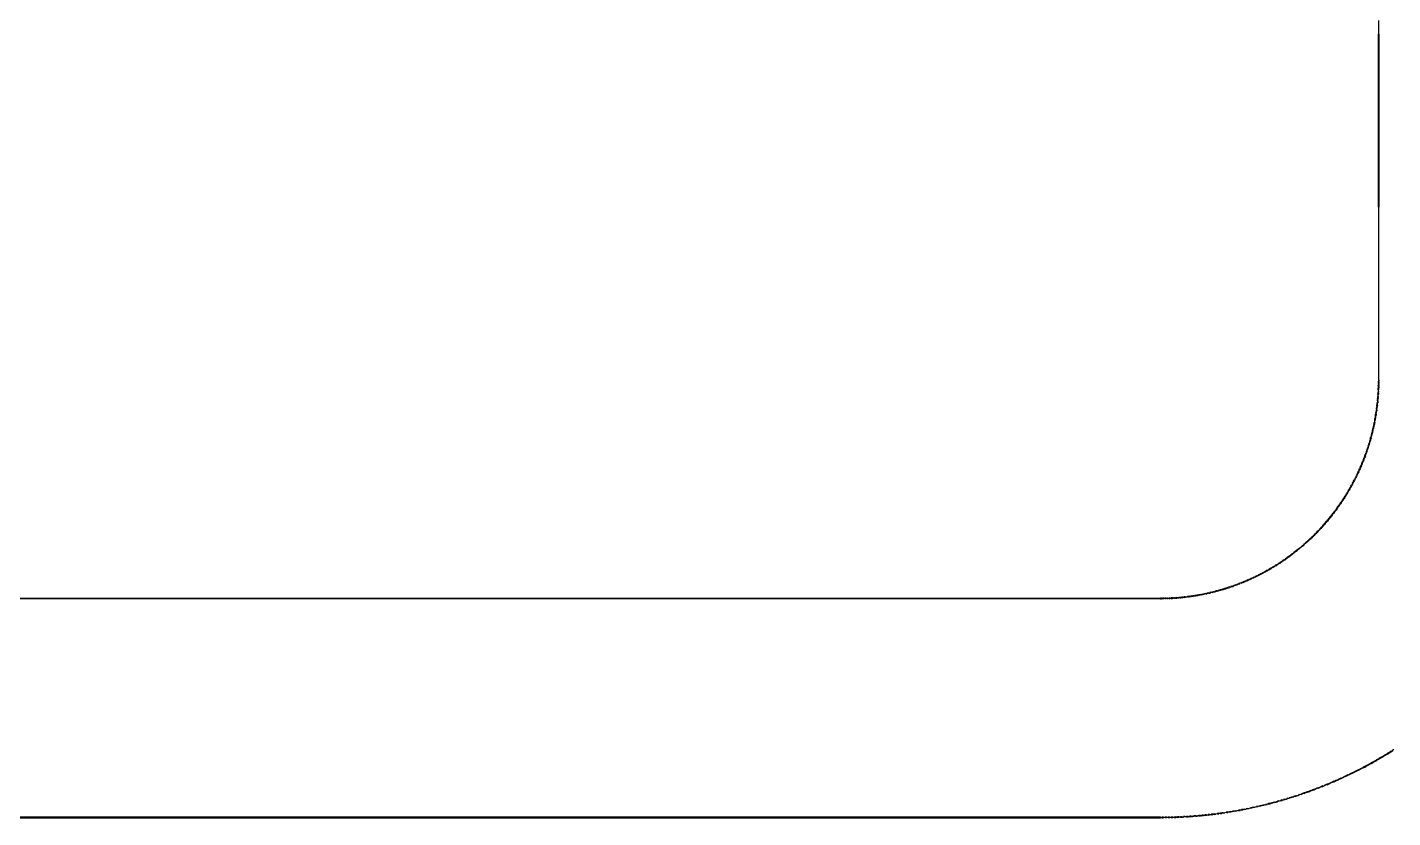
# Model space of a CAD drawing. Header units: metres. Extents: x 2 to 41.4, y 0.9 to 39.
# Drawn here: x 36.956 to 39.457, y 24.853 to 26.299 of the extents above; entities that cross this region are included whole.
import ezdxf

# ---------------------------------------------------------------- set-up
doc = ezdxf.new("R2010")
doc.units = ezdxf.units.M
doc.layers.add('BSA_MATERIAL_SECTION', color=7, linetype='Continuous')

msp = doc.modelspace()

# ---------------------------------------------------------------- linework, layer by layer
at = {"layer": 'BSA_MATERIAL_SECTION'}
for p, q in [((39.4308, 26.3115), (39.4308, 26.2865)), ((39.4316, 26.2865), (39.4316, 26.3115)), ((39.4312, 26.2865), (39.4308, 26.2865)), ((39.4308, 25.9699), (39.4308, 26.2865)), ((39.4308, 26.2865), (39.4312, 26.2865)), ((39.4312, 26.2865), (39.4316, 26.2865)), ((39.4316, 26.2865), (39.4312, 26.2865)), ((39.4316, 26.2865), (39.4316, 25.9699)), ((39.4308, 25.9699), (39.4308, 25.6533)), ((39.4316, 25.6533), (39.4316, 25.9699)), ((39.4303, 25.6335), (39.4302, 25.6315)), ((39.4304, 25.6355), (39.4303, 25.6335)), ((39.4304, 25.6355), (39.4305, 25.6374)), ((39.4305, 25.6374), (39.4306, 25.6394)), ((39.4307, 25.6414), (39.4306, 25.6394)), ((39.4307, 25.6434), (39.4308, 25.6454)), ((39.4307, 25.6434), (39.4307, 25.6414)), ((39.4308, 25.6533), (39.4308, 25.6513)), ((39.4312, 25.6533), (39.4308, 25.6533)), ((39.4312, 25.6533), (39.4308, 25.6533)), ((39.4308, 25.6493), (39.4308, 25.6513)), ((39.4308, 25.6474), (39.4308, 25.6493)), ((39.4308, 25.6474), (39.4308, 25.6454)), ((39.4311, 25.6334), (39.431, 25.6314)), ((39.4311, 25.6334), (39.4312, 25.6354)), ((39.4312, 25.6533), (39.4316, 25.6533)), ((39.4312, 25.6533), (39.4316, 25.6533)), ((39.4313, 25.6374), (39.4312, 25.6354)), ((39.4313, 25.6374), (39.4314, 25.6394)), ((39.4315, 25.6414), (39.4314, 25.6394)), ((39.4316, 25.6454), (39.4315, 25.6434)), ((39.4315, 25.6414), (39.4315, 25.6434)), ((39.4316, 25.6533), (39.4316, 25.6513)), ((39.4316, 25.6493), (39.4316, 25.6513)), ((39.4316, 25.6493), (39.4316, 25.6473)), ((39.4316, 25.6454), (39.4316, 25.6473)), ((39.4284, 25.6097), (39.4282, 25.6078)), ((39.4284, 25.6097), (39.4287, 25.6117)), ((39.4289, 25.6137), (39.4287, 25.6117)), ((39.429, 25.6157), (39.4289, 25.6137)), ((39.429, 25.6157), (39.4292, 25.6176)), ((39.429, 25.6077), (39.4292, 25.6096)), ((39.4294, 25.6196), (39.4292, 25.6176)), ((39.4292, 25.6096), (39.4295, 25.6116)), ((39.4294, 25.6196), (39.4296, 25.6216)), ((39.4297, 25.6136), (39.4295, 25.6116)), ((39.4296, 25.6216), (39.4297, 25.6236)), ((39.4299, 25.6255), (39.4297, 25.6236)), ((39.4298, 25.6156), (39.4297, 25.6136)), ((39.4298, 25.6156), (39.43, 25.6176)), ((39.43, 25.6275), (39.4299, 25.6255)), ((39.43, 25.6275), (39.4301, 25.6295)), ((39.4302, 25.6195), (39.43, 25.6176)), ((39.4301, 25.6295), (39.4302, 25.6315)), ((39.4302, 25.6195), (39.4304, 25.6215)), ((39.4305, 25.6235), (39.4304, 25.6215)), ((39.4305, 25.6235), (39.4307, 25.6255)), ((39.4307, 25.6255), (39.4308, 25.6275)), ((39.4309, 25.6295), (39.4308, 25.6275)), ((39.4309, 25.6295), (39.431, 25.6314)), ((39.4245, 25.5822), (39.4248, 25.5842)), ((39.4251, 25.5862), (39.4248, 25.5842)), ((39.4255, 25.5881), (39.4251, 25.5862)), ((39.4256, 25.5841), (39.4252, 25.5821)), ((39.4255, 25.5881), (39.4258, 25.5901)), ((39.4256, 25.5841), (39.4259, 25.586)), ((39.4258, 25.5901), (39.4261, 25.592)), ((39.4259, 25.586), (39.4263, 25.588)), ((39.4264, 25.594), (39.4261, 25.592)), ((39.4266, 25.5899), (39.4263, 25.588)), ((39.4264, 25.594), (39.4267, 25.596)), ((39.4269, 25.5919), (39.4266, 25.5899)), ((39.427, 25.5979), (39.4267, 25.596)), ((39.4269, 25.5919), (39.4272, 25.5939)), ((39.4272, 25.5999), (39.427, 25.5979)), ((39.4272, 25.5999), (39.4275, 25.6019)), ((39.4272, 25.5939), (39.4275, 25.5958)), ((39.4275, 25.6019), (39.4278, 25.6038)), ((39.4278, 25.5978), (39.4275, 25.5958)), ((39.428, 25.6058), (39.4278, 25.6038)), ((39.428, 25.5998), (39.4278, 25.5978)), ((39.428, 25.6058), (39.4282, 25.6078)), ((39.428, 25.5998), (39.4283, 25.6018)), ((39.4283, 25.6018), (39.4285, 25.6037)), ((39.4288, 25.6057), (39.4285, 25.6037)), ((39.429, 25.6077), (39.4288, 25.6057)), ((39.4195, 25.559), (39.419, 25.557)), ((39.42, 25.5609), (39.4195, 25.559)), ((39.4203, 25.5588), (39.4198, 25.5568)), ((39.42, 25.5609), (39.4204, 25.5628)), ((39.4208, 25.5607), (39.4203, 25.5588)), ((39.4204, 25.5628), (39.4209, 25.5648)), ((39.4208, 25.5607), (39.4212, 25.5626)), ((39.4213, 25.5667), (39.4209, 25.5648)), ((39.4212, 25.5626), (39.4217, 25.5646)), ((39.4217, 25.5686), (39.4213, 25.5667)), ((39.4217, 25.5686), (39.4222, 25.5706)), ((39.4221, 25.5665), (39.4217, 25.5646)), ((39.4225, 25.5685), (39.4221, 25.5665)), ((39.4226, 25.5725), (39.4222, 25.5706)), ((39.4225, 25.5685), (39.4229, 25.5704)), ((39.4226, 25.5725), (39.423, 25.5745)), ((39.4229, 25.5704), (39.4234, 25.5723)), ((39.423, 25.5745), (39.4234, 25.5764)), ((39.4237, 25.5783), (39.4234, 25.5764)), ((39.4238, 25.5743), (39.4234, 25.5723)), ((39.4241, 25.5803), (39.4237, 25.5783)), ((39.4241, 25.5762), (39.4238, 25.5743)), ((39.4241, 25.5803), (39.4245, 25.5822)), ((39.4241, 25.5762), (39.4245, 25.5782)), ((39.4245, 25.5782), (39.4249, 25.5802)), ((39.4252, 25.5821), (39.4249, 25.5802)), ((39.412, 25.5322), (39.4126, 25.5341)), ((39.4132, 25.536), (39.4126, 25.5341)), ((39.4128, 25.532), (39.4134, 25.5339)), ((39.4132, 25.536), (39.4138, 25.5379)), ((39.414, 25.5358), (39.4134, 25.5339)), ((39.4144, 25.5398), (39.4138, 25.5379)), ((39.4145, 25.5377), (39.414, 25.5358)), ((39.4149, 25.5417), (39.4144, 25.5398)), ((39.4145, 25.5377), (39.4151, 25.5396)), ((39.4149, 25.5417), (39.4155, 25.5436)), ((39.4151, 25.5396), (39.4157, 25.5415)), ((39.416, 25.5455), (39.4155, 25.5436)), ((39.4162, 25.5434), (39.4157, 25.5415)), ((39.416, 25.5455), (39.4165, 25.5474)), ((39.4162, 25.5434), (39.4168, 25.5453)), ((39.4165, 25.5474), (39.4171, 25.5493)), ((39.4173, 25.5472), (39.4168, 25.5453)), ((39.4176, 25.5513), (39.4171, 25.5493)), ((39.4173, 25.5472), (39.4178, 25.5491)), ((39.4181, 25.5532), (39.4176, 25.5513)), ((39.4183, 25.5511), (39.4178, 25.5491)), ((39.4181, 25.5532), (39.4186, 25.5551)), ((39.4188, 25.553), (39.4183, 25.5511)), ((39.4186, 25.5551), (39.419, 25.557)), ((39.4188, 25.553), (39.4193, 25.5549)), ((39.4193, 25.5549), (39.4198, 25.5568)), ((39.4034, 25.5079), (39.4027, 25.5061)), ((39.4034, 25.5079), (39.4041, 25.5098)), ((39.4041, 25.5098), (39.4048, 25.5116)), ((39.4042, 25.5076), (39.4049, 25.5095)), ((39.4055, 25.5135), (39.4048, 25.5116)), ((39.4049, 25.5095), (39.4056, 25.5113)), ((39.4062, 25.5153), (39.4055, 25.5135)), ((39.4063, 25.5132), (39.4056, 25.5113)), ((39.4062, 25.5153), (39.4069, 25.5172)), ((39.407, 25.515), (39.4063, 25.5132)), ((39.4076, 25.5191), (39.4069, 25.5172)), ((39.407, 25.515), (39.4077, 25.5169)), ((39.4076, 25.5191), (39.4082, 25.5209)), ((39.4077, 25.5169), (39.4083, 25.5188)), ((39.4089, 25.5228), (39.4082, 25.5209)), ((39.409, 25.5207), (39.4083, 25.5188)), ((39.4089, 25.5228), (39.4095, 25.5247)), ((39.4096, 25.5225), (39.409, 25.5207)), ((39.4102, 25.5266), (39.4095, 25.5247)), ((39.4096, 25.5225), (39.4103, 25.5244)), ((39.4102, 25.5266), (39.4108, 25.5284)), ((39.4103, 25.5244), (39.4109, 25.5263)), ((39.4108, 25.5284), (39.4114, 25.5303)), ((39.4116, 25.5282), (39.4109, 25.5263)), ((39.412, 25.5322), (39.4114, 25.5303)), ((39.4122, 25.5301), (39.4116, 25.5282)), ((39.4122, 25.5301), (39.4128, 25.532)), ((39.3924, 25.4824), (39.3932, 25.4842)), ((39.394, 25.4839), (39.3931, 25.4821)), ((39.3932, 25.4842), (39.3941, 25.486)), ((39.3948, 25.4857), (39.394, 25.4839)), ((39.3949, 25.4878), (39.3941, 25.486)), ((39.3948, 25.4857), (39.3956, 25.4875)), ((39.3957, 25.4896), (39.3949, 25.4878)), ((39.3956, 25.4875), (39.3965, 25.4893)), ((39.3957, 25.4896), (39.3965, 25.4914)), ((39.3973, 25.4932), (39.3965, 25.4914)), ((39.3973, 25.4911), (39.3965, 25.4893)), ((39.3973, 25.4932), (39.3981, 25.4951)), ((39.3981, 25.4929), (39.3973, 25.4911)), ((39.3981, 25.4951), (39.3989, 25.4969)), ((39.3981, 25.4929), (39.3989, 25.4947)), ((39.3997, 25.4987), (39.3989, 25.4969)), ((39.3996, 25.4966), (39.3989, 25.4947)), ((39.3996, 25.4966), (39.4004, 25.4984)), ((39.4004, 25.5005), (39.3997, 25.4987)), ((39.4004, 25.5005), (39.4012, 25.5024)), ((39.4012, 25.5002), (39.4004, 25.4984)), ((39.4012, 25.5024), (39.4019, 25.5042)), ((39.4012, 25.5002), (39.4019, 25.5021)), ((39.4027, 25.5061), (39.4019, 25.5042)), ((39.4019, 25.5021), (39.4027, 25.5039)), ((39.4034, 25.5058), (39.4027, 25.5039)), ((39.4042, 25.5076), (39.4034, 25.5058)), ((39.3796, 25.4577), (39.3806, 25.4595)), ((39.3813, 25.4591), (39.3803, 25.4573)), ((39.3806, 25.4595), (39.3816, 25.4612)), ((39.3813, 25.4591), (39.3823, 25.4608)), ((39.3825, 25.4629), (39.3816, 25.4612)), ((39.3832, 25.4626), (39.3823, 25.4608)), ((39.3835, 25.4647), (39.3825, 25.4629)), ((39.3842, 25.4643), (39.3832, 25.4626)), ((39.3835, 25.4647), (39.3844, 25.4664)), ((39.3842, 25.4643), (39.3851, 25.4661)), ((39.3853, 25.4682), (39.3844, 25.4664)), ((39.3851, 25.4661), (39.386, 25.4678)), ((39.3853, 25.4682), (39.3862, 25.47)), ((39.3869, 25.4696), (39.386, 25.4678)), ((39.3862, 25.47), (39.3871, 25.4717)), ((39.3879, 25.4714), (39.3869, 25.4696)), ((39.388, 25.4735), (39.3871, 25.4717)), ((39.3879, 25.4714), (39.3888, 25.4731)), ((39.388, 25.4735), (39.3889, 25.4753)), ((39.3888, 25.4731), (39.3896, 25.4749)), ((39.3898, 25.477), (39.3889, 25.4753)), ((39.3905, 25.4767), (39.3896, 25.4749)), ((39.3898, 25.477), (39.3907, 25.4788)), ((39.3914, 25.4785), (39.3905, 25.4767)), ((39.3915, 25.4806), (39.3907, 25.4788)), ((39.3914, 25.4785), (39.3923, 25.4803)), ((39.3924, 25.4824), (39.3915, 25.4806)), ((39.3923, 25.4803), (39.3931, 25.4821)), ((39.3652, 25.434), (39.3641, 25.4323)), ((39.3648, 25.4319), (39.3659, 25.4336)), ((39.3652, 25.434), (39.3663, 25.4357)), ((39.367, 25.4352), (39.3659, 25.4336)), ((39.3663, 25.4357), (39.3674, 25.4373)), ((39.367, 25.4352), (39.368, 25.4369)), ((39.3684, 25.439), (39.3674, 25.4373)), ((39.3691, 25.4386), (39.368, 25.4369)), ((39.3695, 25.4407), (39.3684, 25.439)), ((39.3691, 25.4386), (39.3702, 25.4403)), ((39.3695, 25.4407), (39.3705, 25.4424)), ((39.3712, 25.4419), (39.3702, 25.4403)), ((39.3716, 25.4441), (39.3705, 25.4424)), ((39.3712, 25.4419), (39.3723, 25.4436)), ((39.3716, 25.4441), (39.3726, 25.4457)), ((39.3733, 25.4453), (39.3723, 25.4436)), ((39.3737, 25.4474), (39.3726, 25.4457)), ((39.3743, 25.447), (39.3733, 25.4453)), ((39.3737, 25.4474), (39.3747, 25.4491)), ((39.3743, 25.447), (39.3754, 25.4487)), ((39.3757, 25.4509), (39.3747, 25.4491)), ((39.3754, 25.4487), (39.3764, 25.4504)), ((39.3757, 25.4509), (39.3767, 25.4526)), ((39.3774, 25.4522), (39.3764, 25.4504)), ((39.3777, 25.4543), (39.3767, 25.4526)), ((39.3784, 25.4539), (39.3774, 25.4522)), ((39.3777, 25.4543), (39.3787, 25.456)), ((39.3784, 25.4539), (39.3794, 25.4556)), ((39.3796, 25.4577), (39.3787, 25.456)), ((39.3794, 25.4556), (39.3803, 25.4573)), ((39.3467, 25.4082), (39.3455, 25.4066)), ((39.3467, 25.4082), (39.3479, 25.4098)), ((39.3486, 25.4093), (39.3474, 25.4077)), ((39.3491, 25.4113), (39.3479, 25.4098)), ((39.3498, 25.4109), (39.3486, 25.4093)), ((39.3491, 25.4113), (39.3503, 25.4129)), ((39.3498, 25.4109), (39.351, 25.4124)), ((39.3515, 25.4145), (39.3503, 25.4129)), ((39.351, 25.4124), (39.3522, 25.414)), ((39.3515, 25.4145), (39.3527, 25.4161)), ((39.3534, 25.4156), (39.3522, 25.414)), ((39.3539, 25.4177), (39.3527, 25.4161)), ((39.3545, 25.4172), (39.3534, 25.4156)), ((39.3539, 25.4177), (39.3551, 25.4193)), ((39.3545, 25.4172), (39.3557, 25.4188)), ((39.3562, 25.4209), (39.3551, 25.4193)), ((39.3557, 25.4188), (39.3569, 25.4205)), ((39.3562, 25.4209), (39.3574, 25.4225)), ((39.358, 25.4221), (39.3569, 25.4205)), ((39.3585, 25.4242), (39.3574, 25.4225)), ((39.3592, 25.4237), (39.358, 25.4221)), ((39.3585, 25.4242), (39.3596, 25.4258)), ((39.3592, 25.4237), (39.3603, 25.4253)), ((39.3608, 25.4274), (39.3596, 25.4258)), ((39.3603, 25.4253), (39.3614, 25.427)), ((39.3608, 25.4274), (39.3619, 25.4291)), ((39.3626, 25.4286), (39.3614, 25.427)), ((39.363, 25.4307), (39.3619, 25.4291)), ((39.3626, 25.4286), (39.3637, 25.4303)), ((39.363, 25.4307), (39.3641, 25.4323)), ((39.3648, 25.4319), (39.3637, 25.4303)), ((39.3262, 25.3839), (39.3249, 25.3825)), ((39.3268, 25.3834), (39.3255, 25.3819)), ((39.3262, 25.3839), (39.3276, 25.3854)), ((39.3268, 25.3834), (39.3282, 25.3849)), ((39.3289, 25.3869), (39.3276, 25.3854)), ((39.3295, 25.3863), (39.3282, 25.3849)), ((39.3289, 25.3869), (39.3302, 25.3884)), ((39.3295, 25.3863), (39.3308, 25.3878)), ((39.3315, 25.3899), (39.3302, 25.3884)), ((39.3308, 25.3878), (39.3321, 25.3893)), ((39.3315, 25.3899), (39.3329, 25.3913)), ((39.3335, 25.3908), (39.3321, 25.3893)), ((39.3342, 25.3928), (39.3329, 25.3913)), ((39.3348, 25.3923), (39.3335, 25.3908)), ((39.3342, 25.3928), (39.3354, 25.3943)), ((39.3348, 25.3923), (39.3361, 25.3938)), ((39.3367, 25.3959), (39.3354, 25.3943)), ((39.3361, 25.3938), (39.3373, 25.3953)), ((39.3367, 25.3959), (39.338, 25.3974)), ((39.3386, 25.3969), (39.3373, 25.3953)), ((39.3393, 25.3989), (39.338, 25.3974)), ((39.3399, 25.3984), (39.3386, 25.3969)), ((39.3393, 25.3989), (39.3405, 25.4004)), ((39.3399, 25.3984), (39.3412, 25.3999)), ((39.3418, 25.402), (39.3405, 25.4004)), ((39.3412, 25.3999), (39.3424, 25.4015)), ((39.3418, 25.402), (39.343, 25.4035)), ((39.3437, 25.403), (39.3424, 25.4015)), ((39.3443, 25.4051), (39.343, 25.4035)), ((39.3437, 25.403), (39.3449, 25.4046)), ((39.3443, 25.4051), (39.3455, 25.4066)), ((39.3461, 25.4061), (39.3449, 25.4046)), ((39.3461, 25.4061), (39.3474, 25.4077)), ((39.2995, 25.3574), (39.301, 25.3587)), ((39.3015, 25.3581), (39.3001, 25.3568)), ((39.3025, 25.36), (39.301, 25.3587)), ((39.3015, 25.3581), (39.303, 25.3594)), ((39.3039, 25.3614), (39.3025, 25.36)), ((39.303, 25.3594), (39.3045, 25.3608)), ((39.3039, 25.3614), (39.3054, 25.3627)), ((39.3059, 25.3622), (39.3045, 25.3608)), ((39.3068, 25.3641), (39.3054, 25.3627)), ((39.3059, 25.3622), (39.3074, 25.3635)), ((39.3068, 25.3641), (39.3082, 25.3655)), ((39.3088, 25.3649), (39.3074, 25.3635)), ((39.3097, 25.3669), (39.3082, 25.3655)), ((39.3102, 25.3663), (39.3088, 25.3649)), ((39.3097, 25.3669), (39.3111, 25.3682)), ((39.3102, 25.3663), (39.3117, 25.3677)), ((39.3125, 25.3696), (39.3111, 25.3682)), ((39.3117, 25.3677), (39.3131, 25.3691)), ((39.3125, 25.3696), (39.3139, 25.371)), ((39.3145, 25.3705), (39.3131, 25.3691)), ((39.3153, 25.3724), (39.3139, 25.371)), ((39.3159, 25.3719), (39.3145, 25.3705)), ((39.3153, 25.3724), (39.3167, 25.3738)), ((39.3159, 25.3719), (39.3173, 25.3733)), ((39.3181, 25.3753), (39.3167, 25.3738)), ((39.3173, 25.3733), (39.3187, 25.3747)), ((39.3181, 25.3753), (39.3195, 25.3767)), ((39.32, 25.3761), (39.3187, 25.3747)), ((39.3208, 25.3781), (39.3195, 25.3767)), ((39.32, 25.3761), (39.3214, 25.3776)), ((39.3208, 25.3781), (39.3222, 25.3796)), ((39.3228, 25.379), (39.3214, 25.3776)), ((39.3236, 25.381), (39.3222, 25.3796)), ((39.3228, 25.379), (39.3241, 25.3805)), ((39.3236, 25.381), (39.3249, 25.3825)), ((39.3255, 25.3819), (39.3241, 25.3805)), ((39.2688, 25.3322), (39.2704, 25.3334)), ((39.272, 25.3346), (39.2704, 25.3334)), ((39.2725, 25.334), (39.2709, 25.3328)), ((39.2736, 25.3358), (39.272, 25.3346)), ((39.2725, 25.334), (39.2741, 25.3352)), ((39.2736, 25.3358), (39.2752, 25.337)), ((39.2757, 25.3364), (39.2741, 25.3352)), ((39.2752, 25.337), (39.2767, 25.3382)), ((39.2757, 25.3364), (39.2772, 25.3376)), ((39.2783, 25.3394), (39.2767, 25.3382)), ((39.2788, 25.3388), (39.2772, 25.3376)), ((39.2783, 25.3394), (39.2799, 25.3407)), ((39.2804, 25.34), (39.2788, 25.3388)), ((39.2814, 25.3419), (39.2799, 25.3407)), ((39.2804, 25.34), (39.2819, 25.3413)), ((39.283, 25.3432), (39.2814, 25.3419)), ((39.2819, 25.3413), (39.2835, 25.3425)), ((39.283, 25.3432), (39.2845, 25.3444)), ((39.285, 25.3438), (39.2835, 25.3425)), ((39.286, 25.3457), (39.2845, 25.3444)), ((39.285, 25.3438), (39.2865, 25.3451)), ((39.286, 25.3457), (39.2876, 25.3469)), ((39.2881, 25.3463), (39.2865, 25.3451)), ((39.2876, 25.3469), (39.2891, 25.3482)), ((39.2881, 25.3463), (39.2896, 25.3476)), ((39.2906, 25.3495), (39.2891, 25.3482)), ((39.2911, 25.3489), (39.2896, 25.3476)), ((39.2921, 25.3508), (39.2906, 25.3495)), ((39.2926, 25.3502), (39.2911, 25.3489)), ((39.2921, 25.3508), (39.2936, 25.3521)), ((39.2926, 25.3502), (39.2941, 25.3515)), ((39.2951, 25.3534), (39.2936, 25.3521)), ((39.2941, 25.3515), (39.2956, 25.3528)), ((39.2951, 25.3534), (39.2966, 25.3547)), ((39.2971, 25.3541), (39.2956, 25.3528)), ((39.2966, 25.3547), (39.2981, 25.356)), ((39.2971, 25.3541), (39.2986, 25.3554)), ((39.2995, 25.3574), (39.2981, 25.356)), ((39.3001, 25.3568), (39.2986, 25.3554)), ((39.2324, 25.3083), (39.2307, 25.3073)), ((39.2341, 25.3093), (39.2324, 25.3083)), ((39.2328, 25.3076), (39.2345, 25.3086)), ((39.2341, 25.3093), (39.2358, 25.3103)), ((39.2362, 25.3096), (39.2345, 25.3086)), ((39.2358, 25.3103), (39.2375, 25.3113)), ((39.2379, 25.3106), (39.2362, 25.3096)), ((39.2392, 25.3123), (39.2375, 25.3113)), ((39.2379, 25.3106), (39.2396, 25.3116)), ((39.2392, 25.3123), (39.2409, 25.3134)), ((39.2396, 25.3116), (39.2413, 25.3127)), ((39.2426, 25.3144), (39.2409, 25.3134)), ((39.243, 25.3137), (39.2413, 25.3127)), ((39.2443, 25.3154), (39.2426, 25.3144)), ((39.243, 25.3137), (39.2447, 25.3148)), ((39.2443, 25.3154), (39.2459, 25.3165)), ((39.2464, 25.3158), (39.2447, 25.3148)), ((39.2459, 25.3165), (39.2476, 25.3176)), ((39.2464, 25.3158), (39.248, 25.3169)), ((39.2493, 25.3187), (39.2476, 25.3176)), ((39.2497, 25.318), (39.248, 25.3169)), ((39.2493, 25.3187), (39.2509, 25.3197)), ((39.2497, 25.318), (39.2514, 25.3191)), ((39.2526, 25.3208), (39.2509, 25.3197)), ((39.253, 25.3202), (39.2514, 25.3191)), ((39.2542, 25.3219), (39.2526, 25.3208)), ((39.253, 25.3202), (39.2547, 25.3213)), ((39.2542, 25.3219), (39.2559, 25.323)), ((39.2563, 25.3224), (39.2547, 25.3213)), ((39.2575, 25.3242), (39.2559, 25.323)), ((39.2563, 25.3224), (39.258, 25.3235)), ((39.2575, 25.3242), (39.2592, 25.3253)), ((39.2596, 25.3246), (39.258, 25.3235)), ((39.2592, 25.3253), (39.2608, 25.3264)), ((39.2596, 25.3246), (39.2612, 25.3258)), ((39.2624, 25.3276), (39.2608, 25.3264)), ((39.2629, 25.3269), (39.2612, 25.3258)), ((39.2624, 25.3276), (39.264, 25.3287)), ((39.2629, 25.3269), (39.2645, 25.3281)), ((39.2656, 25.3299), (39.264, 25.3287)), ((39.2661, 25.3292), (39.2645, 25.3281)), ((39.2672, 25.3311), (39.2656, 25.3299)), ((39.2661, 25.3292), (39.2677, 25.3304)), ((39.2672, 25.3311), (39.2688, 25.3322)), ((39.2693, 25.3316), (39.2677, 25.3304)), ((39.2693, 25.3316), (39.2709, 25.3328)), ((39.1807, 25.283), (39.1789, 25.2823)), ((39.1807, 25.283), (39.1826, 25.2837)), ((39.1829, 25.283), (39.181, 25.2823)), ((39.1844, 25.2845), (39.1826, 25.2837)), ((39.1829, 25.283), (39.1847, 25.2838)), ((39.1844, 25.2845), (39.1862, 25.2853)), ((39.1865, 25.2845), (39.1847, 25.2838)), ((39.1881, 25.286), (39.1862, 25.2853)), ((39.1865, 25.2845), (39.1884, 25.2853)), ((39.1881, 25.286), (39.1899, 25.2868)), ((39.1902, 25.2861), (39.1884, 25.2853)), ((39.1917, 25.2876), (39.1899, 25.2868)), ((39.1902, 25.2861), (39.192, 25.2869)), ((39.1917, 25.2876), (39.1935, 25.2884)), ((39.1938, 25.2877), (39.192, 25.2869)), ((39.1953, 25.2892), (39.1935, 25.2884)), ((39.1938, 25.2877), (39.1957, 25.2885)), ((39.1953, 25.2892), (39.1971, 25.29)), ((39.1975, 25.2893), (39.1957, 25.2885)), ((39.1989, 25.2909), (39.1971, 25.29)), ((39.1975, 25.2893), (39.1993, 25.2901)), ((39.1989, 25.2909), (39.2007, 25.2917)), ((39.2011, 25.291), (39.1993, 25.2901)), ((39.2025, 25.2925), (39.2007, 25.2917)), ((39.2011, 25.291), (39.2029, 25.2918)), ((39.2025, 25.2925), (39.2043, 25.2934)), ((39.2047, 25.2927), (39.2029, 25.2918)), ((39.2043, 25.2934), (39.2061, 25.2943)), ((39.2047, 25.2927), (39.2065, 25.2935)), ((39.2079, 25.2951), (39.2061, 25.2943)), ((39.2083, 25.2944), (39.2065, 25.2935)), ((39.2097, 25.296), (39.2079, 25.2951)), ((39.2083, 25.2944), (39.21, 25.2953)), ((39.2097, 25.296), (39.2115, 25.2969)), ((39.2118, 25.2962), (39.21, 25.2953)), ((39.2132, 25.2978), (39.2115, 25.2969)), ((39.2118, 25.2962), (39.2136, 25.2971)), ((39.2132, 25.2978), (39.215, 25.2987)), ((39.2154, 25.298), (39.2136, 25.2971)), ((39.2167, 25.2996), (39.215, 25.2987)), ((39.2154, 25.298), (39.2171, 25.2989)), ((39.2167, 25.2996), (39.2185, 25.3005)), ((39.2189, 25.2998), (39.2171, 25.2989)), ((39.2203, 25.3015), (39.2185, 25.3005)), ((39.2189, 25.2998), (39.2206, 25.3008)), ((39.2203, 25.3015), (39.222, 25.3024)), ((39.2224, 25.3017), (39.2206, 25.3008)), ((39.2237, 25.3034), (39.222, 25.3024)), ((39.2224, 25.3017), (39.2241, 25.3027)), ((39.2237, 25.3034), (39.2255, 25.3043)), ((39.2259, 25.3036), (39.2241, 25.3027)), ((39.2272, 25.3053), (39.2255, 25.3043)), ((39.2259, 25.3036), (39.2276, 25.3046)), ((39.2272, 25.3053), (39.2289, 25.3063)), ((39.2293, 25.3056), (39.2276, 25.3046)), ((39.2289, 25.3063), (39.2307, 25.3073)), ((39.2293, 25.3056), (39.2311, 25.3066)), ((39.2328, 25.3076), (39.2311, 25.3066)), ((39.0851, 25.2577), (39.087, 25.258)), ((39.089, 25.2583), (39.087, 25.258)), ((39.089, 25.2583), (39.0909, 25.2585)), ((39.0929, 25.2588), (39.0909, 25.2585)), ((39.093, 25.2581), (39.0911, 25.2577)), ((39.0929, 25.2588), (39.0949, 25.2591)), ((39.093, 25.2581), (39.095, 25.2584)), ((39.0968, 25.2595), (39.0949, 25.2591)), ((39.095, 25.2584), (39.097, 25.2587)), ((39.0968, 25.2595), (39.0988, 25.2598)), ((39.0989, 25.259), (39.097, 25.2587)), ((39.1007, 25.2601), (39.0988, 25.2598)), ((39.0989, 25.259), (39.1009, 25.2593)), ((39.1007, 25.2601), (39.1027, 25.2605)), ((39.1028, 25.2597), (39.1009, 25.2593)), ((39.1046, 25.2608), (39.1027, 25.2605)), ((39.1028, 25.2597), (39.1048, 25.2601)), ((39.1046, 25.2608), (39.1066, 25.2612)), ((39.1067, 25.2604), (39.1048, 25.2601)), ((39.1085, 25.2616), (39.1066, 25.2612)), ((39.1067, 25.2604), (39.1087, 25.2608)), ((39.1085, 25.2616), (39.1105, 25.262)), ((39.1106, 25.2612), (39.1087, 25.2608)), ((39.1105, 25.262), (39.1124, 25.2624)), ((39.1106, 25.2612), (39.1126, 25.2616)), ((39.1144, 25.2628), (39.1124, 25.2624)), ((39.1145, 25.262), (39.1126, 25.2616)), ((39.1144, 25.2628), (39.1163, 25.2632)), ((39.1145, 25.262), (39.1165, 25.2624)), ((39.1183, 25.2636), (39.1163, 25.2632)), ((39.1184, 25.2628), (39.1165, 25.2624)), ((39.1202, 25.2641), (39.1183, 25.2636)), ((39.1204, 25.2633), (39.1184, 25.2628)), ((39.1202, 25.2641), (39.1221, 25.2645)), ((39.1204, 25.2633), (39.1223, 25.2637)), ((39.1241, 25.265), (39.1221, 25.2645)), ((39.1223, 25.2637), (39.1242, 25.2642)), ((39.1241, 25.265), (39.126, 25.2654)), ((39.1262, 25.2646), (39.1242, 25.2642)), ((39.1279, 25.2659), (39.126, 25.2654)), ((39.1262, 25.2646), (39.1281, 25.2651)), ((39.1279, 25.2659), (39.1298, 25.2664)), ((39.13, 25.2656), (39.1281, 25.2651)), ((39.1298, 25.2664), (39.1318, 25.2669)), ((39.13, 25.2656), (39.132, 25.2661)), ((39.1337, 25.2674), (39.1318, 25.2669)), ((39.1339, 25.2666), (39.132, 25.2661)), ((39.1356, 25.2679), (39.1337, 25.2674)), ((39.1358, 25.2671), (39.1339, 25.2666)), ((39.1356, 25.2679), (39.1375, 25.2684)), ((39.1358, 25.2671), (39.1377, 25.2676)), ((39.1394, 25.2689), (39.1375, 25.2684)), ((39.1396, 25.2682), (39.1377, 25.2676)), ((39.1394, 25.2689), (39.1413, 25.2695)), ((39.1396, 25.2682), (39.1415, 25.2687)), ((39.1432, 25.27), (39.1413, 25.2695)), ((39.1415, 25.2687), (39.1435, 25.2693)), ((39.1432, 25.27), (39.1451, 25.2706)), ((39.1454, 25.2698), (39.1435, 25.2693)), ((39.147, 25.2712), (39.1451, 25.2706)), ((39.1454, 25.2698), (39.1473, 25.2704)), ((39.147, 25.2712), (39.1489, 25.2717)), ((39.1492, 25.271), (39.1473, 25.2704)), ((39.1508, 25.2723), (39.1489, 25.2717)), ((39.1492, 25.271), (39.1511, 25.2716)), ((39.1508, 25.2723), (39.1527, 25.2729)), ((39.153, 25.2722), (39.1511, 25.2716)), ((39.1546, 25.2735), (39.1527, 25.2729)), ((39.153, 25.2722), (39.1549, 25.2728)), ((39.1546, 25.2735), (39.1565, 25.2741)), ((39.1568, 25.2734), (39.1549, 25.2728)), ((39.1584, 25.2748), (39.1565, 25.2741)), ((39.1568, 25.2734), (39.1586, 25.274)), ((39.1584, 25.2748), (39.1603, 25.2754)), ((39.1605, 25.2746), (39.1586, 25.274)), ((39.1621, 25.276), (39.1603, 25.2754)), ((39.1624, 25.2753), (39.1605, 25.2746)), ((39.1621, 25.276), (39.164, 25.2767)), ((39.1624, 25.2753), (39.1643, 25.2759)), ((39.164, 25.2767), (39.1659, 25.2774)), ((39.1643, 25.2759), (39.1662, 25.2766)), ((39.1678, 25.278), (39.1659, 25.2774)), ((39.168, 25.2773), (39.1662, 25.2766)), ((39.1696, 25.2787), (39.1678, 25.278)), ((39.1699, 25.278), (39.168, 25.2773)), ((39.1696, 25.2787), (39.1715, 25.2794)), ((39.1699, 25.278), (39.1718, 25.2787)), ((39.1733, 25.2801), (39.1715, 25.2794)), ((39.1718, 25.2787), (39.1736, 25.2794)), ((39.1733, 25.2801), (39.1752, 25.2808)), ((39.1755, 25.2801), (39.1736, 25.2794)), ((39.177, 25.2815), (39.1752, 25.2808)), ((39.1755, 25.2801), (39.1773, 25.2808)), ((39.177, 25.2815), (39.1789, 25.2823)), ((39.1792, 25.2815), (39.1773, 25.2808)), ((39.1792, 25.2815), (39.181, 25.2823)), ((36.1608, 25.2541), (39.0316, 25.2541)), ((39.0316, 25.2533), (36.1608, 25.2533)), ((39.0336, 25.2541), (39.0316, 25.2541)), ((39.0316, 25.2541), (39.0316, 25.2537)), ((39.0316, 25.2537), (39.0316, 25.2541)), ((39.0316, 25.2533), (39.0316, 25.2537)), ((39.0316, 25.2537), (39.0316, 25.2533)), ((39.0316, 25.2533), (39.0336, 25.2533)), ((39.0336, 25.2541), (39.0356, 25.2541)), ((39.0356, 25.2533), (39.0336, 25.2533)), ((39.0376, 25.2542), (39.0356, 25.2541)), ((39.0356, 25.2533), (39.0376, 25.2534)), ((39.0376, 25.2542), (39.0396, 25.2542)), ((39.0396, 25.2534), (39.0376, 25.2534)), ((39.0416, 25.2542), (39.0396, 25.2542)), ((39.0396, 25.2534), (39.0416, 25.2534)), ((39.0416, 25.2542), (39.0435, 25.2543)), ((39.0436, 25.2535), (39.0416, 25.2534)), ((39.0455, 25.2544), (39.0435, 25.2543)), ((39.0436, 25.2535), (39.0455, 25.2536)), ((39.0455, 25.2544), (39.0475, 25.2544)), ((39.0475, 25.2536), (39.0455, 25.2536)), ((39.0495, 25.2545), (39.0475, 25.2544)), ((39.0475, 25.2536), (39.0495, 25.2537)), ((39.0495, 25.2545), (39.0515, 25.2546)), ((39.0515, 25.2538), (39.0495, 25.2537)), ((39.0535, 25.2547), (39.0515, 25.2546)), ((39.0515, 25.2538), (39.0535, 25.2539)), ((39.0535, 25.2547), (39.0554, 25.2548)), ((39.0555, 25.254), (39.0535, 25.2539)), ((39.0574, 25.2549), (39.0554, 25.2548)), ((39.0555, 25.254), (39.0575, 25.2541)), ((39.0574, 25.2549), (39.0594, 25.2551)), ((39.0594, 25.2543), (39.0575, 25.2541)), ((39.0614, 25.2552), (39.0594, 25.2551)), ((39.0594, 25.2543), (39.0614, 25.2544)), ((39.0614, 25.2552), (39.0634, 25.2554)), ((39.0634, 25.2546), (39.0614, 25.2544)), ((39.0634, 25.2554), (39.0653, 25.2555)), ((39.0634, 25.2546), (39.0654, 25.2547)), ((39.0673, 25.2557), (39.0653, 25.2555)), ((39.0674, 25.2549), (39.0654, 25.2547)), ((39.0693, 25.2559), (39.0673, 25.2557)), ((39.0674, 25.2549), (39.0694, 25.2551)), ((39.0693, 25.2559), (39.0713, 25.2561)), ((39.0713, 25.2553), (39.0694, 25.2551)), ((39.0732, 25.2563), (39.0713, 25.2561)), ((39.0713, 25.2553), (39.0733, 25.2555)), ((39.0732, 25.2563), (39.0752, 25.2565)), ((39.0753, 25.2557), (39.0733, 25.2555)), ((39.0772, 25.2567), (39.0752, 25.2565)), ((39.0753, 25.2557), (39.0773, 25.2559)), ((39.0772, 25.2567), (39.0791, 25.2569)), ((39.0792, 25.2561), (39.0773, 25.2559)), ((39.0791, 25.2569), (39.0811, 25.2572)), ((39.0812, 25.2564), (39.0792, 25.2561)), ((39.0831, 25.2574), (39.0811, 25.2572)), ((39.0812, 25.2564), (39.0832, 25.2566)), ((39.0851, 25.2577), (39.0831, 25.2574)), ((39.0852, 25.2569), (39.0832, 25.2566)), ((39.0852, 25.2569), (39.0871, 25.2572)), ((39.0891, 25.2575), (39.0871, 25.2572)), ((39.0891, 25.2575), (39.0911, 25.2577)), ((39.4251, 24.9568), (39.4276, 24.9582)), ((39.43, 24.9595), (39.4276, 24.9582)), ((39.4304, 24.9589), (39.428, 24.9575)), ((39.43, 24.9595), (39.4324, 24.961)), ((39.4304, 24.9589), (39.4328, 24.9603)), ((39.4349, 24.9624), (39.4324, 24.961)), ((39.4353, 24.9617), (39.4328, 24.9603)), ((39.4349, 24.9624), (39.4373, 24.9638)), ((39.4377, 24.9631), (39.4353, 24.9617)), ((39.4397, 24.9652), (39.4373, 24.9638)), ((39.4377, 24.9631), (39.4401, 24.9645)), ((39.4397, 24.9652), (39.4422, 24.9667)), ((39.4426, 24.966), (39.4401, 24.9645)), ((39.4446, 24.9681), (39.4422, 24.9667)), ((39.4426, 24.966), (39.445, 24.9674)), ((39.4446, 24.9681), (39.447, 24.9696)), ((39.4474, 24.9689), (39.445, 24.9674)), ((39.4494, 24.971), (39.447, 24.9696)), ((39.4474, 24.9689), (39.4498, 24.9704)), ((39.4494, 24.971), (39.4518, 24.9725)), ((39.4498, 24.9704), (39.4522, 24.9718)), ((39.4542, 24.974), (39.4518, 24.9725)), ((39.4546, 24.9733), (39.4522, 24.9718)), ((39.4542, 24.974), (39.4566, 24.9755)), ((39.457, 24.9748), (39.4546, 24.9733)), ((39.459, 24.977), (39.4566, 24.9755)), ((39.3802, 24.9332), (39.3777, 24.932)), ((39.3827, 24.9345), (39.3802, 24.9332)), ((39.3805, 24.9325), (39.3831, 24.9337)), ((39.3827, 24.9345), (39.3853, 24.9357)), ((39.3856, 24.935), (39.3831, 24.9337)), ((39.3853, 24.9357), (39.3878, 24.937)), ((39.3856, 24.935), (39.3881, 24.9362)), ((39.3903, 24.9382), (39.3878, 24.937)), ((39.3907, 24.9375), (39.3881, 24.9362)), ((39.3903, 24.9382), (39.3928, 24.9395)), ((39.3932, 24.9388), (39.3907, 24.9375)), ((39.3953, 24.9408), (39.3928, 24.9395)), ((39.3932, 24.9388), (39.3957, 24.94)), ((39.3953, 24.9408), (39.3978, 24.942)), ((39.3957, 24.94), (39.3982, 24.9413)), ((39.4003, 24.9433), (39.3978, 24.942)), ((39.4007, 24.9426), (39.3982, 24.9413)), ((39.4003, 24.9433), (39.4028, 24.9446)), ((39.4032, 24.9439), (39.4007, 24.9426)), ((39.4053, 24.946), (39.4028, 24.9446)), ((39.4032, 24.9439), (39.4057, 24.9452)), ((39.4053, 24.946), (39.4078, 24.9473)), ((39.4057, 24.9452), (39.4082, 24.9466)), ((39.4103, 24.9486), (39.4078, 24.9473)), ((39.4107, 24.9479), (39.4082, 24.9466)), ((39.4103, 24.9486), (39.4128, 24.9499)), ((39.4107, 24.9479), (39.4132, 24.9492)), ((39.4153, 24.9513), (39.4128, 24.9499)), ((39.4156, 24.9506), (39.4132, 24.9492)), ((39.4153, 24.9513), (39.4177, 24.9526)), ((39.4181, 24.9519), (39.4156, 24.9506)), ((39.4202, 24.954), (39.4177, 24.9526)), ((39.4181, 24.9519), (39.4206, 24.9533)), ((39.4202, 24.954), (39.4227, 24.9554)), ((39.4206, 24.9533), (39.423, 24.9547)), ((39.4251, 24.9568), (39.4227, 24.9554)), ((39.4255, 24.9561), (39.423, 24.9547)), ((39.4255, 24.9561), (39.428, 24.9575)), ((39.3208, 24.9074), (39.3234, 24.9084)), ((39.3234, 24.9084), (39.326, 24.9094)), ((39.3263, 24.9087), (39.3237, 24.9077)), ((39.3286, 24.9105), (39.326, 24.9094)), ((39.3263, 24.9087), (39.3289, 24.9097)), ((39.3286, 24.9105), (39.3313, 24.9115)), ((39.3289, 24.9097), (39.3316, 24.9108)), ((39.3339, 24.9126), (39.3313, 24.9115)), ((39.3342, 24.9119), (39.3316, 24.9108)), ((39.3339, 24.9126), (39.3365, 24.9137)), ((39.3368, 24.9129), (39.3342, 24.9119)), ((39.3391, 24.9147), (39.3365, 24.9137)), ((39.3368, 24.9129), (39.3394, 24.914)), ((39.3391, 24.9147), (39.3417, 24.9158)), ((39.3394, 24.914), (39.342, 24.9151)), ((39.3443, 24.9169), (39.3417, 24.9158)), ((39.3446, 24.9162), (39.342, 24.9151)), ((39.3443, 24.9169), (39.3469, 24.918)), ((39.3472, 24.9173), (39.3446, 24.9162)), ((39.3495, 24.9191), (39.3469, 24.918)), ((39.3472, 24.9173), (39.3498, 24.9184)), ((39.3495, 24.9191), (39.352, 24.9203)), ((39.3498, 24.9184), (39.3524, 24.9195)), ((39.3546, 24.9214), (39.352, 24.9203)), ((39.3549, 24.9207), (39.3524, 24.9195)), ((39.3546, 24.9214), (39.3572, 24.9226)), ((39.3549, 24.9207), (39.3575, 24.9218)), ((39.3598, 24.9237), (39.3572, 24.9226)), ((39.3601, 24.923), (39.3575, 24.9218)), ((39.3623, 24.9249), (39.3598, 24.9237)), ((39.3627, 24.9241), (39.3601, 24.923)), ((39.3623, 24.9249), (39.3649, 24.926)), ((39.3627, 24.9241), (39.3652, 24.9253)), ((39.3649, 24.926), (39.3675, 24.9272)), ((39.3652, 24.9253), (39.3678, 24.9265)), ((39.37, 24.9284), (39.3675, 24.9272)), ((39.3704, 24.9277), (39.3678, 24.9265)), ((39.37, 24.9284), (39.3726, 24.9296)), ((39.3729, 24.9289), (39.3704, 24.9277)), ((39.3751, 24.9308), (39.3726, 24.9296)), ((39.3729, 24.9289), (39.3755, 24.9301)), ((39.3751, 24.9308), (39.3777, 24.932)), ((39.378, 24.9313), (39.3755, 24.9301)), ((39.378, 24.9313), (39.3805, 24.9325)), ((39.2487, 24.8833), (39.2459, 24.8825)), ((39.2487, 24.8833), (39.2514, 24.8841)), ((39.2516, 24.8833), (39.2489, 24.8825)), ((39.2541, 24.8849), (39.2514, 24.8841)), ((39.2516, 24.8833), (39.2543, 24.8841)), ((39.2541, 24.8849), (39.2568, 24.8856)), ((39.257, 24.8849), (39.2543, 24.8841)), ((39.2595, 24.8864), (39.2568, 24.8856)), ((39.257, 24.8849), (39.2597, 24.8857)), ((39.2595, 24.8864), (39.2622, 24.8872)), ((39.2597, 24.8857), (39.2624, 24.8865)), ((39.2649, 24.8881), (39.2622, 24.8872)), ((39.2651, 24.8873), (39.2624, 24.8865)), ((39.2649, 24.8881), (39.2676, 24.8889)), ((39.2651, 24.8873), (39.2678, 24.8881)), ((39.2703, 24.8897), (39.2676, 24.8889)), ((39.2705, 24.889), (39.2678, 24.8881)), ((39.2729, 24.8906), (39.2703, 24.8897)), ((39.2732, 24.8898), (39.2705, 24.889)), ((39.2729, 24.8906), (39.2756, 24.8914)), ((39.2732, 24.8898), (39.2759, 24.8907)), ((39.2783, 24.8923), (39.2756, 24.8914)), ((39.2786, 24.8915), (39.2759, 24.8907)), ((39.2783, 24.8923), (39.281, 24.8932)), ((39.2786, 24.8915), (39.2812, 24.8924)), ((39.281, 24.8932), (39.2837, 24.894)), ((39.2812, 24.8924), (39.2839, 24.8933)), ((39.2863, 24.8949), (39.2837, 24.894)), ((39.2866, 24.8942), (39.2839, 24.8933)), ((39.2863, 24.8949), (39.289, 24.8958)), ((39.2893, 24.8951), (39.2866, 24.8942)), ((39.2917, 24.8967), (39.289, 24.8958)), ((39.2893, 24.8951), (39.2919, 24.896)), ((39.2917, 24.8967), (39.2943, 24.8977)), ((39.2946, 24.8969), (39.2919, 24.896)), ((39.297, 24.8986), (39.2943, 24.8977)), ((39.2946, 24.8969), (39.2973, 24.8978)), ((39.297, 24.8986), (39.2997, 24.8995)), ((39.2999, 24.8988), (39.2973, 24.8978)), ((39.3023, 24.9005), (39.2997, 24.8995)), ((39.2999, 24.8988), (39.3026, 24.8997)), ((39.3023, 24.9005), (39.305, 24.9014)), ((39.3026, 24.8997), (39.3052, 24.9007)), ((39.3076, 24.9024), (39.305, 24.9014)), ((39.3079, 24.9017), (39.3052, 24.9007)), ((39.3076, 24.9024), (39.3102, 24.9034)), ((39.3105, 24.9026), (39.3079, 24.9017)), ((39.3129, 24.9044), (39.3102, 24.9034)), ((39.3105, 24.9026), (39.3132, 24.9036)), ((39.3129, 24.9044), (39.3155, 24.9054)), ((39.3132, 24.9036), (39.3158, 24.9046)), ((39.3182, 24.9064), (39.3155, 24.9054)), ((39.3184, 24.9056), (39.3158, 24.9046)), ((39.3208, 24.9074), (39.3182, 24.9064)), ((39.3211, 24.9066), (39.3184, 24.9056)), ((39.3211, 24.9066), (39.3237, 24.9077)), ((39.116, 24.8578), (39.1132, 24.8575)), ((39.116, 24.8578), (39.1188, 24.8581)), ((39.1216, 24.8584), (39.1188, 24.8581)), ((39.1216, 24.8584), (39.1244, 24.8587)), ((39.1245, 24.8579), (39.1217, 24.8576)), ((39.1272, 24.859), (39.1244, 24.8587)), ((39.1245, 24.8579), (39.1273, 24.8582)), ((39.13, 24.8594), (39.1272, 24.859)), ((39.1301, 24.8586), (39.1273, 24.8582)), ((39.13, 24.8594), (39.1328, 24.8597)), ((39.1301, 24.8586), (39.1329, 24.8589)), ((39.1328, 24.8597), (39.1356, 24.8601)), ((39.1357, 24.8593), (39.1329, 24.8589)), ((39.1384, 24.8605), (39.1356, 24.8601)), ((39.1357, 24.8593), (39.1385, 24.8597)), ((39.1384, 24.8605), (39.1412, 24.8608)), ((39.1413, 24.8601), (39.1385, 24.8597)), ((39.144, 24.8612), (39.1412, 24.8608)), ((39.1413, 24.8601), (39.1441, 24.8604)), ((39.1468, 24.8616), (39.144, 24.8612)), ((39.1469, 24.8608), (39.1441, 24.8604)), ((39.1468, 24.8616), (39.1495, 24.862)), ((39.1469, 24.8608), (39.1497, 24.8613)), ((39.1495, 24.862), (39.1523, 24.8625)), ((39.1524, 24.8617), (39.1497, 24.8613)), ((39.1551, 24.8629), (39.1523, 24.8625)), ((39.1524, 24.8617), (39.1552, 24.8621)), ((39.1551, 24.8629), (39.1579, 24.8633)), ((39.158, 24.8625), (39.1552, 24.8621)), ((39.1607, 24.8638), (39.1579, 24.8633)), ((39.158, 24.8625), (39.1608, 24.863)), ((39.1607, 24.8638), (39.1635, 24.8642)), ((39.1608, 24.863), (39.1636, 24.8635)), ((39.1662, 24.8647), (39.1635, 24.8642)), ((39.1664, 24.8639), (39.1636, 24.8635)), ((39.169, 24.8652), (39.1662, 24.8647)), ((39.1691, 24.8644), (39.1664, 24.8639)), ((39.169, 24.8652), (39.1718, 24.8657)), ((39.1691, 24.8644), (39.1719, 24.8649)), ((39.1718, 24.8657), (39.1746, 24.8662)), ((39.1747, 24.8654), (39.1719, 24.8649)), ((39.1773, 24.8667), (39.1746, 24.8662)), ((39.1747, 24.8654), (39.1775, 24.8659)), ((39.1773, 24.8667), (39.1801, 24.8672)), ((39.1802, 24.8664), (39.1775, 24.8659)), ((39.1829, 24.8677), (39.1801, 24.8672)), ((39.1802, 24.8664), (39.183, 24.8669)), ((39.1856, 24.8683), (39.1829, 24.8677)), ((39.1858, 24.8675), (39.183, 24.8669)), ((39.1856, 24.8683), (39.1884, 24.8688)), ((39.1858, 24.8675), (39.1886, 24.868)), ((39.1912, 24.8694), (39.1884, 24.8688)), ((39.1913, 24.8686), (39.1886, 24.868)), ((39.1912, 24.8694), (39.1939, 24.8699)), ((39.1913, 24.8686), (39.1941, 24.8692)), ((39.1939, 24.8699), (39.1967, 24.8705)), ((39.1968, 24.8697), (39.1941, 24.8692)), ((39.1994, 24.8711), (39.1967, 24.8705)), ((39.1968, 24.8697), (39.1996, 24.8703)), ((39.2022, 24.8717), (39.1994, 24.8711)), ((39.2024, 24.8709), (39.1996, 24.8703)), ((39.2022, 24.8717), (39.2049, 24.8723)), ((39.2024, 24.8709), (39.2051, 24.8715)), ((39.2049, 24.8723), (39.2077, 24.8729)), ((39.2079, 24.8721), (39.2051, 24.8715)), ((39.2104, 24.8735), (39.2077, 24.8729)), ((39.2079, 24.8721), (39.2106, 24.8728)), ((39.2104, 24.8735), (39.2132, 24.8742)), ((39.2134, 24.8734), (39.2106, 24.8728)), ((39.2159, 24.8748), (39.2132, 24.8742)), ((39.2134, 24.8734), (39.2161, 24.874)), ((39.2159, 24.8748), (39.2187, 24.8755)), ((39.2188, 24.8747), (39.2161, 24.874)), ((39.2214, 24.8761), (39.2187, 24.8755)), ((39.2188, 24.8747), (39.2216, 24.8754)), ((39.2214, 24.8761), (39.2241, 24.8768)), ((39.2243, 24.876), (39.2216, 24.8754)), ((39.2269, 24.8775), (39.2241, 24.8768)), ((39.2243, 24.876), (39.2271, 24.8767)), ((39.2269, 24.8775), (39.2296, 24.8782)), ((39.2298, 24.8774), (39.2271, 24.8767)), ((39.2323, 24.8789), (39.2296, 24.8782)), ((39.2298, 24.8774), (39.2325, 24.8781)), ((39.2323, 24.8789), (39.2351, 24.8796)), ((39.2353, 24.8788), (39.2325, 24.8781)), ((39.2378, 24.8803), (39.2351, 24.8796)), ((39.2353, 24.8788), (39.238, 24.8796)), ((39.2405, 24.8811), (39.2378, 24.8803)), ((39.2407, 24.8803), (39.238, 24.8796)), ((39.2405, 24.8811), (39.2432, 24.8818)), ((39.2407, 24.8803), (39.2434, 24.881)), ((39.2432, 24.8818), (39.2459, 24.8825)), ((39.2434, 24.881), (39.2461, 24.8818)), ((39.2489, 24.8825), (39.2461, 24.8818)), ((39.0316, 24.8533), (36.1608, 24.8533)), ((36.1608, 24.8525), (39.0316, 24.8525)), ((39.0316, 24.8533), (39.0345, 24.8533)), ((39.0316, 24.8529), (39.0316, 24.8533)), ((39.0316, 24.8533), (39.0316, 24.8529)), ((39.0316, 24.8529), (39.0316, 24.8525)), ((39.0316, 24.8525), (39.0316, 24.8529)), ((39.0345, 24.8525), (39.0316, 24.8525)), ((39.0373, 24.8533), (39.0345, 24.8533)), ((39.0345, 24.8525), (39.0373, 24.8525)), ((39.0373, 24.8533), (39.0401, 24.8534)), ((39.0401, 24.8526), (39.0373, 24.8525)), ((39.0429, 24.8534), (39.0401, 24.8534)), ((39.0401, 24.8526), (39.0429, 24.8526)), ((39.0429, 24.8534), (39.0457, 24.8534)), ((39.0457, 24.8526), (39.0429, 24.8526)), ((39.0485, 24.8535), (39.0457, 24.8534)), ((39.0457, 24.8526), (39.0486, 24.8527)), ((39.0485, 24.8535), (39.0514, 24.8536)), ((39.0514, 24.8528), (39.0486, 24.8527)), ((39.0542, 24.8536), (39.0514, 24.8536)), ((39.0514, 24.8528), (39.0542, 24.8528)), ((39.0542, 24.8536), (39.057, 24.8537)), ((39.057, 24.8529), (39.0542, 24.8528)), ((39.0598, 24.8538), (39.057, 24.8537)), ((39.057, 24.8529), (39.0598, 24.853)), ((39.0598, 24.8538), (39.0626, 24.8539)), ((39.0626, 24.8531), (39.0598, 24.853)), ((39.0654, 24.854), (39.0626, 24.8539)), ((39.0626, 24.8531), (39.0655, 24.8532)), ((39.0654, 24.854), (39.0682, 24.8541)), ((39.0683, 24.8534), (39.0655, 24.8532)), ((39.0711, 24.8543), (39.0682, 24.8541)), ((39.0683, 24.8534), (39.0711, 24.8535)), ((39.0711, 24.8543), (39.0739, 24.8544)), ((39.0711, 24.8535), (39.0739, 24.8536)), ((39.0767, 24.8546), (39.0739, 24.8544)), ((39.0767, 24.8538), (39.0739, 24.8536)), ((39.0767, 24.8546), (39.0795, 24.8547)), ((39.0796, 24.8539), (39.0767, 24.8538)), ((39.0823, 24.8549), (39.0795, 24.8547)), ((39.0796, 24.8539), (39.0824, 24.8541)), ((39.0823, 24.8549), (39.0851, 24.8551)), ((39.0852, 24.8543), (39.0824, 24.8541)), ((39.0879, 24.8553), (39.0851, 24.8551)), ((39.0852, 24.8543), (39.088, 24.8545)), ((39.0879, 24.8553), (39.0907, 24.8555)), ((39.088, 24.8545), (39.0908, 24.8547)), ((39.0936, 24.8557), (39.0907, 24.8555)), ((39.0936, 24.8549), (39.0908, 24.8547)), ((39.0964, 24.8559), (39.0936, 24.8557)), ((39.0964, 24.8551), (39.0936, 24.8549)), ((39.0964, 24.8559), (39.0992, 24.8562)), ((39.0964, 24.8551), (39.0992, 24.8554)), ((39.0992, 24.8562), (39.102, 24.8564)), ((39.1021, 24.8556), (39.0992, 24.8554)), ((39.1048, 24.8567), (39.102, 24.8564)), ((39.1021, 24.8556), (39.1049, 24.8559)), ((39.1048, 24.8567), (39.1076, 24.8569)), ((39.1077, 24.8561), (39.1049, 24.8559)), ((39.1104, 24.8572), (39.1076, 24.8569)), ((39.1077, 24.8561), (39.1105, 24.8564)), ((39.1104, 24.8572), (39.1132, 24.8575)), ((39.1133, 24.8567), (39.1105, 24.8564)), ((39.1133, 24.8567), (39.1161, 24.857)), ((39.1189, 24.8573), (39.1161, 24.857)), ((39.1189, 24.8573), (39.1217, 24.8576))]:
    msp.add_line(p, q, dxfattribs=at)

doc.saveas('drawing.dxf')
